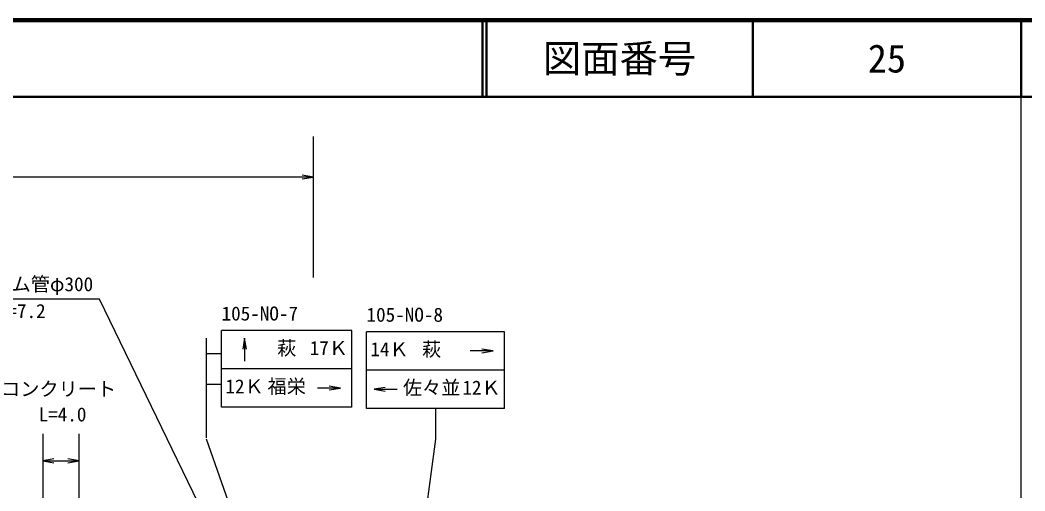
# Model space of a CAD drawing. Units: millimetres, scale not verified. Extents: x 40000 to 680000, y 20000 to 380000.
# Drawn here: x 448418 to 579500, y 318629 to 380000 of the extents above; entities that cross this region are included whole.
import ezdxf
from ezdxf.enums import TextEntityAlignment as Align

# ---------------------------------------------------------------- set-up
doc = ezdxf.new("R2010")
doc.units = ezdxf.units.MM
doc.header["$LTSCALE"] = 1000
for name, color, linetype, lineweight in [('M-STR-STR3', 7, 'Continuous', 25), ('M-STR-STRC', 7, 'Continuous', 25), ('M-TTL', 2, 'Continuous', 140), ('M-TTL-BAND', 7, 'Continuous', 25), ('M-TTL-LINE', 7, 'Continuous', 50)]:
    doc.layers.add(name, color=color, linetype=linetype, lineweight=lineweight)
doc.layers.add('M-TTL-TXT', color=7, linetype='Continuous')
doc.styles.add('ＭＳ ゴシック', font='')
doc.styles.get('ＭＳ ゴシック').set_extended_font_data('MS Gothic')

# ---------------------------------------------------------------- blocks, each defined once
blk = doc.blocks.new('open_arrow')
at = {"color": 0, "linetype": 'Continuous', "lineweight": -2}
blk.add_lwpolyline([(7.5, 1.25), (0, 0), (7.5, -1.25)], dxfattribs=at)

msp = doc.modelspace()

# ---------------------------------------------------------------- linework, layer by layer
at = {"layer": 'M-STR-STR3'}
for p, q in [((486682, 346468), (486682, 364835)), ((486682, 359536), (75113, 359536)), ((458765, 343610), (439615, 343610)), ((484529, 290521), (458765, 343610)), ((451418, 282466), (451418, 326064)), ((456106, 283418), (456106, 326064)), ((451389, 322548), (456106, 322548))]:
    msp.add_line(p, q, dxfattribs=at)
at = {"layer": 'M-STR-STRC'}
for p, q in [((491701, 339536), (474701, 339536)), ((474701, 334536), (474701, 339536)), ((491701, 334536), (491701, 339536)), ((472701, 338536), (472701, 325536)), ((477701, 338536), (477701, 335536)), ((511611, 339377), (493611, 339377)), ((493611, 334377), (493611, 339377)), ((511611, 334377), (511611, 339377)), ((472712, 336536), (474701, 336536)), ((510111, 336877), (507111, 336877)), ((491701, 334536), (474701, 334536)), ((474701, 329536), (474701, 334536)), ((491701, 329536), (491701, 334536)), ((511611, 334377), (493611, 334377)), ((493611, 329377), (493611, 334377)), ((511611, 329377), (511611, 334377)), ((472712, 332536), (474701, 332536)), ((490201, 332036), (487201, 332036)), ((494611, 331877), (497611, 331877)), ((491701, 329536), (474701, 329536)), ((511611, 329377), (493611, 329377)), ((502611, 329377), (502611, 325377)), ((472701, 325412), (484732, 291372)), ((502611, 325377), (498540, 295574))]:
    msp.add_line(p, q, dxfattribs=at)
at = {"layer": 'M-TTL'}
msp.add_line((680000, 380000), (40000, 380000), dxfattribs=at)
at = {"layer": 'M-TTL-BAND'}
msp.add_line((579000, 20000), (579000, 370000), dxfattribs=at)
at = {"layer": 'M-TTL-LINE'}
for p, q in [((508747, 380000), (508747, 370000)), ((509247, 380000), (509247, 370000)), ((543997, 380000), (543997, 370000)), ((579000, 380000), (579000, 370000)), ((40000, 370000), (680000, 370000))]:
    msp.add_line(p, q, dxfattribs=at)

# ---------------------------------------------------------------- block references
at = {"layer": 'M-STR-STR3', "xscale": 193, "yscale": 193, "rotation": 180}
for p in [(486682, 359536), (456106, 322548)]:
    msp.add_blockref('open_arrow', p, dxfattribs=at)
at = {"layer": 'M-STR-STR3', "xscale": 193, "yscale": 193}
msp.add_blockref('open_arrow', (451389, 322548), dxfattribs=at)
at = {"layer": 'M-STR-STRC', "xscale": 193, "yscale": 193}
for p, rotation in [((477701, 338536), 270), ((510111, 336877), 180), ((490201, 332036), 180)]:
    msp.add_blockref('open_arrow', p, dxfattribs=dict(at, rotation=rotation))
msp.add_blockref('open_arrow', (494611, 331877), dxfattribs=at)

# ---------------------------------------------------------------- texts
at = {"layer": 'M-STR-STR3', "style": 'ＭＳ ゴシック'}
for s, p in [('ヒューム管φ300', (439815, 344110)), ('L=7.2', (445515, 340610)), ('コンクリート', (445940, 330454)), ('L=4.0', (450836, 327136))]:
    msp.add_text(s, height=1833, dxfattribs=at).set_placement(p, align=Align.BOTTOM_LEFT)
at = {"layer": 'M-STR-STRC', "style": 'ＭＳ ゴシック'}
for s, p in [('105-NO-7', (474701, 340286)), ('105-NO-8', (493611, 340127)), ('萩', (481951, 335786)), ('萩', (500861, 335627)), ('17Ｋ', (486201, 335786)), ('14Ｋ', (494111, 335627)), ('12Ｋ', (475201, 330786)), ('福栄', (480701, 330786)), ('佐々並', (498361, 330627)), ('12Ｋ', (506111, 330627))]:
    msp.add_text(s, height=1833, dxfattribs=at).set_placement(p, align=Align.BOTTOM_LEFT)
at = {"layer": 'M-TTL-TXT', "style": 'ＭＳ ゴシック'}
for s, p in [('図面番号', (526622, 375000)), ('25', (561497, 375000))]:
    msp.add_text(s, height=3666, dxfattribs=at).set_placement(p, align=Align.MIDDLE_CENTER)

doc.saveas('drawing.dxf')
